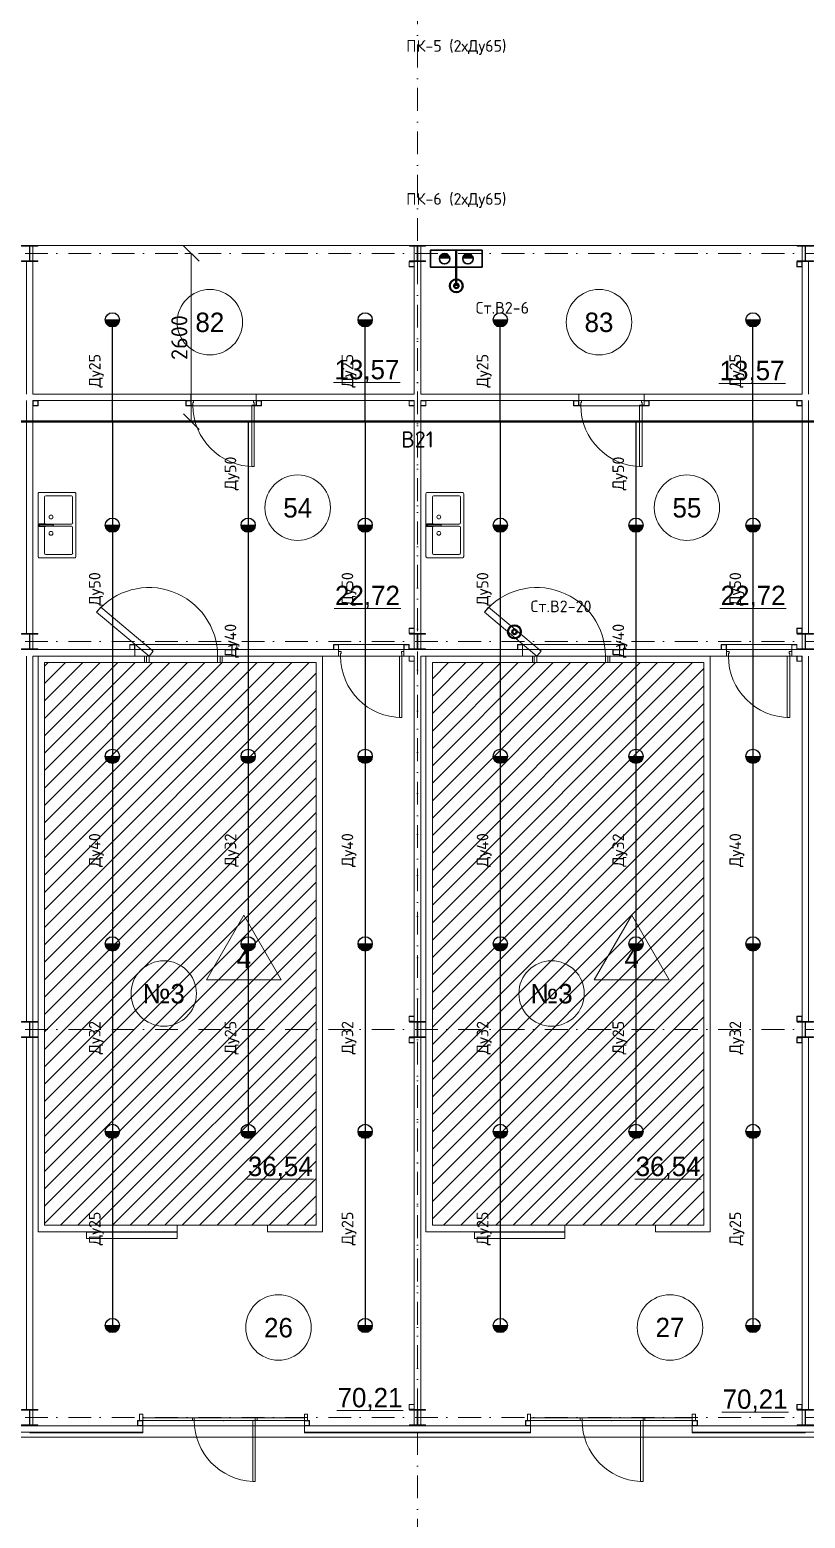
# Model space of a CAD drawing. Header units: millimetres. Extents: x 0 to 2118900, y -20000 to 84100.
# Drawn here: x 436001 to 447999, y 22444 to 45459 of the extents above; entities that cross this region are included whole.
import ezdxf
from ezdxf.enums import TextEntityAlignment as Align

# ---------------------------------------------------------------- set-up
doc = ezdxf.new("R2010")
doc.units = ezdxf.units.MM
for name, pattern in [('Dot & Dashed', [670.277762, 352.777767, -176.388884, 0, -141.111112]), ('Крупный пунктир', [634.99999, 0, -634.99999]), ('Штриховая', [300, 200, -100])]:
    doc.linetypes.add(name, pattern=pattern)
for name, color, linetype, lineweight in [('АР_подоснова', 8, 'Continuous', 13), ('ПТ_В2', 3, 'Continuous', 50), ('ПТ_В21', 1, 'Continuous', 50), ('ПТ_В21_расп', 1, 'Continuous', 30), ('ПТ_оросители', 7, 'Continuous', 25), ('ПТ_ПК', 30, 'Continuous', 35), ('ПТ_размеры', 7, 'Continuous', 13), ('ПТ_текст', 7, 'Continuous', 18), ('ПТ_штриховка', 8, 'Continuous', 9)]:
    doc.layers.add(name, color=color, linetype=linetype, lineweight=lineweight)
doc.styles.add('АР_текст_1', font='arial.ttf')
doc.styles.add('ПТ', font='isocpeur.ttf')
doc.dimstyles.new('ПТ100', dxfattribs={"dimscale": 100, "dimtxt": 2.5, "dimasz": 1.2, "dimexe": 1, "dimexo": 0, "dimgap": 0.6, "dimtad": 1, "dimdec": 0, "dimtxsty": 'ПТ', "dimtsz": 1.2, "dimcen": 2.5, "dimclrd": 7, "dimclre": 7, "dimclrt": 7, "dimazin": 3, "dimtfac": 1, "dimtmove": 0, "dimatfit": 3, "dimlwd": 13, "dimlwe": 13, "dimarcsym": 0})

# ---------------------------------------------------------------- blocks, each defined once
blk = doc.blocks.new('Разгрузочный тамбур_26_5', base_point=(31582, 6260))
at = {"color": 0, "linetype": 'Continuous', "lineweight": -2}
blk.add_line((32750, 110), (33780, 110), dxfattribs=at)
for start, end in [(0, 180), (180, 0)]:
    blk.add_arc((31849, 1394), 506, start, end, dxfattribs=at)
at = {"color": 0, "lineweight": -2, "style": 'АР_текст_1'}
for tag, p in [('ROOM_NUMBER', (31849, 1391)), ('ROOM_AREA', (33265, 309))]:
    blk.add_attdef(tag, text='', height=300, dxfattribs=at).set_placement(p, align=Align.MIDDLE_CENTER)
blk = doc.blocks.new('Разгрузочный тамбур_27_6', base_point=(37639, 6260))
at = {"color": 0, "linetype": 'Continuous', "lineweight": -2}
blk.add_line((38708, 86), (39738, 86), dxfattribs=at)
for start, end in [(0, 180), (180, 0)]:
    blk.add_arc((37906, 1394), 506, start, end, dxfattribs=at)
at = {"color": 0, "lineweight": -2, "style": 'АР_текст_1'}
for tag, p in [('ROOM_NUMBER', (37906, 1394)), ('ROOM_AREA', (39223, 286))]:
    blk.add_attdef(tag, text='', height=300, dxfattribs=at).set_placement(p, align=Align.MIDDLE_CENTER)
blk = doc.blocks.new('Колонна SHS ГК 270')
at = {"color": 0, "linetype": 'Continuous', "lineweight": -2}
for p, q in [((40, 40), (-40, 40)), ((-40, 40), (-40, -40)), ((-36.4, -36.4), (-36.4, 36.4)), ((-36.4, 36.4), (36.4, 36.4)), ((36.4, 36.4), (36.4, -36.4)), ((40, -40), (40, 40)), ((-40, -40), (40, -40)), ((36.4, -36.4), (-36.4, -36.4))]:
    blk.add_line(p, q, dxfattribs=at)
blk = doc.blocks.new('Труба Квадратного Сечения ГК SHS 27')
at = {"color": 0, "linetype": 'Continuous', "lineweight": -2}
for p, q in [((1250, 40), (0, 40)), ((0, 40), (0, 0)), ((0, 0), (0, -40)), ((2500, 40), (1250, 40)), ((2500, 0), (2500, 40)), ((2500, -40), (2500, 0)), ((0, -40), (1250, -40)), ((1250, -40), (2500, -40))]:
    blk.add_line(p, q, dxfattribs=at)
blk = doc.blocks.new('Труба Квадратного Сечения ГК SHS 27_5')
at = {"color": 0, "linetype": 'Continuous', "lineweight": -2}
for p, q in [((505, 40), (0, 40)), ((0, 40), (0, 0)), ((0, 0), (0, -40)), ((1010, 40), (505, 40)), ((1010, 0), (1010, 40)), ((1010, -40), (1010, 0)), ((0, -40), (505, -40)), ((505, -40), (1010, -40))]:
    blk.add_line(p, q, dxfattribs=at)
blk = doc.blocks.new('Труба Квадратного Сечения ГК SHS 27_6')
at = {"color": 0, "linetype": 'Continuous', "lineweight": -2}
for p, q in [((750, 40), (0, 40)), ((0, 40), (0, 0)), ((0, 0), (0, -40)), ((1500, 40), (750, 40)), ((1500, 0), (1500, 40)), ((1500, -40), (1500, 0)), ((0, -40), (750, -40)), ((750, -40), (1500, -40))]:
    blk.add_line(p, q, dxfattribs=at)
blk = doc.blocks.new('Зона подготовки товара_54_36', base_point=(30802, 14211))
at = {"color": 0, "linetype": 'Continuous', "lineweight": -2}
blk.add_line((32711, 12513), (33741, 12513), dxfattribs=at)
for start, end in [(0, 180), (180, 0)]:
    blk.add_arc((32146, 14070), 506, start, end, dxfattribs=at)
at = {"color": 0, "lineweight": -2, "style": 'АР_текст_1'}
for tag, p in [('ROOM_NUMBER', (32146, 14067)), ('ROOM_AREA', (33226, 12713))]:
    blk.add_attdef(tag, text='', height=300, dxfattribs=at).set_placement(p, align=Align.MIDDLE_CENTER)
blk = doc.blocks.new('Зона подготовки товара_55_37', base_point=(36756, 14075))
at = {"color": 0, "linetype": 'Continuous', "lineweight": -2}
blk.add_line((38677, 12513), (39706, 12513), dxfattribs=at)
for start, end in [(0, 180), (180, 0)]:
    blk.add_arc((38168, 14070), 506, start, end, dxfattribs=at)
at = {"color": 0, "lineweight": -2, "style": 'АР_текст_1'}
for tag, p in [('ROOM_NUMBER', (38168, 14067)), ('ROOM_AREA', (39192, 12713))]:
    blk.add_attdef(tag, text='', height=300, dxfattribs=at).set_placement(p, align=Align.MIDDLE_CENTER)
blk = doc.blocks.new('Морозильная камера №3_№3_87', base_point=(30258, 6925))
at = {"color": 0, "linetype": 'Continuous', "lineweight": -2}
for p, q in [((31314, 7769), (30735, 6767)), ((31892, 6767), (31314, 7769)), ((30735, 6767), (31892, 6767)), ((31362, 3686), (32391, 3686))]:
    blk.add_line(p, q, dxfattribs=at)
at = {"color": 0, "linetype": 'Штриховая', "lineweight": -2, "flags": 128}
blk.add_lwpolyline([(28230, 2975), (32430, 2975), (32430, 11675), (28230, 11675)], close=True, dxfattribs=at)
at = {"color": 0, "linetype": 'Continuous', "lineweight": -2}
for start, end in [(0, 180), (180, 0)]:
    blk.add_arc((30074, 6558), 506, start, end, dxfattribs=at)
at = {"color": 0, "lineweight": -2, "style": 'АР_текст_1'}
for tag, p in [('DUMMY_112', (31314, 7101)), ('ROOM_NUMBER', (30074, 6555)), ('ROOM_AREA', (31877, 3885))]:
    blk.add_attdef(tag, text='', height=300, dxfattribs=at).set_placement(p, align=Align.MIDDLE_CENTER)
blk = doc.blocks.new('Морозильная камера №3_№3_88', base_point=(36258, 6925))
at = {"color": 0, "linetype": 'Continuous', "lineweight": -2}
for p, q in [((37314, 7769), (36735, 6767)), ((37892, 6767), (37314, 7769)), ((36735, 6767), (37892, 6767)), ((37362, 3686), (38391, 3686))]:
    blk.add_line(p, q, dxfattribs=at)
at = {"color": 0, "linetype": 'Штриховая', "lineweight": -2, "flags": 128}
blk.add_lwpolyline([(34230, 2975), (38430, 2975), (38430, 11675), (34230, 11675)], close=True, dxfattribs=at)
at = {"color": 0, "linetype": 'Continuous', "lineweight": -2}
for start, end in [(0, 180), (180, 0)]:
    blk.add_arc((36074, 6558), 506, start, end, dxfattribs=at)
at = {"color": 0, "lineweight": -2, "style": 'АР_текст_1'}
for tag, p in [('DUMMY_112', (37314, 7101)), ('ROOM_NUMBER', (36074, 6555)), ('ROOM_AREA', (37877, 3885))]:
    blk.add_attdef(tag, text='', height=300, dxfattribs=at).set_placement(p, align=Align.MIDDLE_CENTER)
blk = doc.blocks.new('Выставочная зона_82_108', base_point=(32433, 17483))
at = {"color": 0, "linetype": 'Continuous', "lineweight": -2}
blk.add_line((32703, 16005), (33733, 16005), dxfattribs=at)
for start, end in [(0, 180), (180, 0)]:
    blk.add_arc((30787, 16938), 506, start, end, dxfattribs=at)
at = {"color": 0, "lineweight": -2, "style": 'АР_текст_1'}
for tag, p in [('ROOM_NUMBER', (30787, 16936)), ('ROOM_AREA', (33218, 16205))]:
    blk.add_attdef(tag, text='', height=300, dxfattribs=at).set_placement(p, align=Align.MIDDLE_CENTER)
blk = doc.blocks.new('Выставочная зона_83_109', base_point=(38185, 17485))
at = {"color": 0, "linetype": 'Continuous', "lineweight": -2}
blk.add_line((38661, 15992), (39691, 15992), dxfattribs=at)
for start, end in [(0, 180), (180, 0)]:
    blk.add_arc((36808, 16938), 506, start, end, dxfattribs=at)
at = {"color": 0, "lineweight": -2, "style": 'АР_текст_1'}
for tag, p in [('ROOM_NUMBER', (36808, 16936)), ('ROOM_AREA', (39176, 16191))]:
    blk.add_attdef(tag, text='', height=300, dxfattribs=at).set_placement(p, align=Align.MIDDLE_CENTER)
blk = doc.blocks.new('Перекрытие_1100', base_point=(-300, -300))
at = {"color": 0, "linetype": 'Continuous', "lineweight": -2, "flags": 128}
blk.add_lwpolyline([(-300, -300), (98301, -300), (98301, 40301), (-300, 40301)], close=True, dxfattribs=at)
blk = doc.blocks.new('Однопольная Дверь 27_2')
at = {"color": 0, "linetype": 'Continuous', "lineweight": -2}
for p, q in [((435, 0), (435, 950)), ((435, 950), (475, 950)), ((475, 950), (475, 0)), ((-475, 0), (-505, 0)), ((-505, 0), (-505, -70)), ((-475, -40), (-475, 0)), ((475, 0), (435, 0)), ((505, 0), (475, 0)), ((475, 0), (475, -40)), ((505, -70), (505, 0)), ((-505, -70), (-465, -70)), ((-505, -170), (-505, -70)), ((-465, -40), (-475, -40)), ((-465, -70), (-465, -40)), ((475, -40), (465, -40)), ((465, -40), (465, -70)), ((465, -70), (505, -70)), ((505, -170), (505, -70))]:
    blk.add_line(p, q, dxfattribs=at)
blk.add_arc((475, 0), 950, 90, 180, dxfattribs=at)
blk = doc.blocks.new('Стена_60', base_point=(4125, 15775))
at = {"color": 0, "linetype": 'Continuous', "lineweight": -2}
for p, q in [((30495, 15825), (30495, 15725)), ((31505, 15825), (31505, 15725)), ((36495, 15825), (36495, 15725)), ((37505, 15825), (37505, 15725))]:
    blk.add_line(p, q, dxfattribs=at)
at = {"color": 0, "linetype": 'Continuous', "lineweight": -2, "flags": 128}
for points in [[(30495, 15825), (28050, 15825)], [(28050, 15725), (30495, 15725)], [(33950, 15825), (31505, 15825)], [(31505, 15725), (33950, 15725)], [(36495, 15825), (34050, 15825)], [(34050, 15725), (36495, 15725)], [(39950, 15825), (37505, 15825)], [(37505, 15725), (39950, 15725)]]:
    blk.add_lwpolyline(points, dxfattribs=at)
at = {"color": 0, "linetype": 'Continuous', "lineweight": -2, "xscale": -1, "zscale": 1000, "rotation": 180}
for p in [(31000, 15655), (37000, 15655)]:
    blk.add_blockref('Однопольная Дверь 27_2', p, dxfattribs=at)
blk = doc.blocks.new('Однопольная Дверь 27_3')
at = {"color": 0, "linetype": 'Continuous', "lineweight": -2}
for p, q in [((435, 0), (435, 950)), ((435, 950), (475, 950)), ((475, 950), (475, 0)), ((-475, 0), (-505, 0)), ((-505, 0), (-505, -70)), ((-505, -70), (-505, 0)), ((-505, -70), (-505, 0)), ((-475, -40), (-475, 0)), ((475, 0), (435, 0)), ((505, 0), (475, 0)), ((475, 0), (475, -40)), ((505, -70), (505, 0)), ((505, -70), (505, 0)), ((505, -70), (505, 0)), ((-505, -70), (-465, -70)), ((-505, -100), (-505, -70)), ((-465, -40), (-475, -40)), ((-465, -70), (-465, -40)), ((475, -40), (465, -40)), ((465, -40), (465, -70)), ((465, -70), (505, -70)), ((505, -100), (505, -70))]:
    blk.add_line(p, q, dxfattribs=at)
blk.add_arc((475, 0), 950, 90, 180, dxfattribs=at)
blk = doc.blocks.new('Простой Проем Двери')
at = {"color": 0, "linetype": 'Continuous', "lineweight": -2}
for p, q in [((-750, 0), (-750, -100)), ((750, 0), (750, -100))]:
    blk.add_line(p, q, dxfattribs=at)
blk = doc.blocks.new('Стена_70', base_point=(-125, 11875))
at = {"color": 0, "linetype": 'Continuous', "lineweight": -2}
for p, q in [((29627, 11875), (29627, 11775)), ((31127, 11875), (31127, 11775)), ((32780, 11875), (32780, 11845)), ((32780, 11845), (32780, 11775)), ((33790, 11875), (33790, 11845)), ((33790, 11845), (33790, 11775)), ((35627, 11875), (35627, 11775)), ((37127, 11875), (37127, 11775)), ((38780, 11875), (38780, 11845)), ((38780, 11845), (38780, 11775)), ((39790, 11875), (39790, 11845)), ((39790, 11845), (39790, 11775))]:
    blk.add_line(p, q, dxfattribs=at)
at = {"color": 0, "linetype": 'Continuous', "lineweight": -2, "flags": 128}
for points in [[(29627, 11875), (27790, 11875)], [(28050, 11775), (29627, 11775)], [(32780, 11875), (31127, 11875)], [(31127, 11775), (32780, 11775)], [(35627, 11875), (33790, 11875)], [(33790, 11775), (33950, 11775)], [(34050, 11775), (35627, 11775)], [(38780, 11875), (37127, 11875)], [(37127, 11775), (38780, 11775)], [(41627, 11875), (39790, 11875)], [(39790, 11775), (39950, 11775)]]:
    blk.add_lwpolyline(points, dxfattribs=at)
at = {"color": 0, "linetype": 'Continuous', "lineweight": -2, "xscale": -1, "zscale": 1000}
for p in [(30377, 11875), (36377, 11875)]:
    blk.add_blockref('Простой Проем Двери', p, dxfattribs=at)
at = {"color": 0, "linetype": 'Continuous', "lineweight": -2, "xscale": -1, "zscale": 1000, "rotation": 180}
for p in [(33285, 11775), (39285, 11775)]:
    blk.add_blockref('Однопольная Дверь 27_3', p, dxfattribs=at)
blk = doc.blocks.new('Стена_400', base_point=(28000, 17875))
at = {"color": 0, "linetype": 'Continuous', "lineweight": -2, "flags": 128}
for points in [[(27950, 17875), (27950, 15825)], [(28050, 17875), (27950, 17875)], [(28050, 15825), (28050, 17875)], [(27950, 15725), (27950, 12125)], [(28050, 12125), (28050, 15725)], [(27950, 12125), (28050, 12125)]]:
    blk.add_lwpolyline(points, dxfattribs=at)
blk = doc.blocks.new('Стена_44', base_point=(34000, 17875))
at = {"color": 0, "linetype": 'Continuous', "lineweight": -2, "flags": 128}
for points in [[(33950, 17875), (33950, 15825)], [(34050, 17875), (33950, 17875)], [(34050, 15825), (34050, 17875)], [(33950, 15725), (33950, 12125)], [(34050, 12125), (34050, 15725)], [(33950, 12125), (34050, 12125)]]:
    blk.add_lwpolyline(points, dxfattribs=at)
blk = doc.blocks.new('Стена_45', base_point=(32530, 2875))
at = {"color": 0, "linetype": 'Continuous', "lineweight": -2, "flags": 128}
for points in [[(32530, 11775), (32430, 11775)], [(32530, 2875), (32530, 11775)], [(32430, 11675), (32430, 2975)], [(32530, 2875), (32430, 2875)]]:
    blk.add_lwpolyline(points, dxfattribs=at)
blk = doc.blocks.new('Однопольная Дверь 27_4')
at = {"color": 0, "linetype": 'Continuous', "lineweight": -2}
for p, q in [((466, 77), (1278, 758)), ((1278, 758), (1342, 681)), ((1342, 681), (530, 0)), ((-570, 0), (-600, 0)), ((-600, 0), (-600, -100)), ((-600, 0), (-600, -100)), ((-600, 0), (-600, -100)), ((-530, 0), (-570, 0)), ((-570, 0), (-570, -100)), ((-530, -100), (-530, 0)), ((530, 0), (466, 77)), ((570, 0), (530, 0)), ((530, 0), (530, -100)), ((570, 0), (600, 0)), ((570, -100), (570, 0)), ((600, 0), (600, -100)), ((600, 0), (600, -100)), ((600, 0), (600, -100)), ((-570, -100), (-600, -100)), ((-570, -100), (-530, -100)), ((530, -100), (570, -100)), ((570, -100), (600, -100))]:
    blk.add_line(p, q, dxfattribs=at)
blk.add_arc((530, 0), 1060, 40, 180, dxfattribs=at)
blk = doc.blocks.new('Стена_46', base_point=(32530, 11775))
at = {"color": 0, "linetype": 'Continuous', "lineweight": -2}
for p, q in [((29777, 11775), (29777, 11675)), ((30977, 11775), (30977, 11675))]:
    blk.add_line(p, q, dxfattribs=at)
at = {"color": 0, "linetype": 'Continuous', "lineweight": -2, "flags": 128}
for points in [[(28130, 11775), (28130, 11675)], [(29777, 11775), (28130, 11775)], [(32430, 11775), (30977, 11775)], [(28230, 11675), (29777, 11675)], [(30977, 11675), (32430, 11675)]]:
    blk.add_lwpolyline(points, dxfattribs=at)
at = {"color": 0, "linetype": 'Continuous', "lineweight": -2, "xscale": -1, "zscale": 1000}
blk.add_blockref('Однопольная Дверь 27_4', (30377, 11775), dxfattribs=at)
blk = doc.blocks.new('Стена_47', base_point=(28130, 11775))
at = {"color": 0, "linetype": 'Continuous', "lineweight": -2, "flags": 128}
for points in [[(28130, 11675), (28130, 2875)], [(28230, 2975), (28230, 11675)], [(28130, 2875), (28230, 2875)]]:
    blk.add_lwpolyline(points, dxfattribs=at)
blk = doc.blocks.new('Стена_48', base_point=(40000, 17875))
at = {"color": 0, "linetype": 'Continuous', "lineweight": -2, "flags": 128}
for points in [[(39950, 17875), (39950, 15825)], [(40050, 17875), (39950, 17875)], [(40050, 15825), (40050, 17875)], [(39950, 15725), (39950, 12125)], [(40050, 12125), (40050, 15725)], [(39950, 12125), (40050, 12125)]]:
    blk.add_lwpolyline(points, dxfattribs=at)
blk = doc.blocks.new('Стена_49', base_point=(38530, 2875))
at = {"color": 0, "linetype": 'Continuous', "lineweight": -2, "flags": 128}
for points in [[(38530, 11775), (38430, 11775)], [(38530, 2875), (38530, 11775)], [(38430, 11675), (38430, 2975)], [(38530, 2875), (38430, 2875)]]:
    blk.add_lwpolyline(points, dxfattribs=at)
blk = doc.blocks.new('Стена_500', base_point=(38530, 11775))
at = {"color": 0, "linetype": 'Continuous', "lineweight": -2}
for p, q in [((35777, 11775), (35777, 11675)), ((36977, 11775), (36977, 11675))]:
    blk.add_line(p, q, dxfattribs=at)
at = {"color": 0, "linetype": 'Continuous', "lineweight": -2, "flags": 128}
for points in [[(34130, 11775), (34130, 11675)], [(35777, 11775), (34130, 11775)], [(38430, 11775), (36977, 11775)], [(34230, 11675), (35777, 11675)], [(36977, 11675), (38430, 11675)]]:
    blk.add_lwpolyline(points, dxfattribs=at)
at = {"color": 0, "linetype": 'Continuous', "lineweight": -2, "xscale": -1, "zscale": 1000}
blk.add_blockref('Однопольная Дверь 27_4', (36377, 11775), dxfattribs=at)
blk = doc.blocks.new('Стена_51', base_point=(34130, 11775))
at = {"color": 0, "linetype": 'Continuous', "lineweight": -2, "flags": 128}
for points in [[(34130, 11675), (34130, 2875)], [(34230, 2975), (34230, 11675)], [(34130, 2875), (34230, 2875)]]:
    blk.add_lwpolyline(points, dxfattribs=at)
blk = doc.blocks.new('Стена_148', base_point=(32250, -225))
at = {"color": 0, "linetype": 'Continuous', "lineweight": -2, "flags": 128}
for points in [[(33997, -225), (32250, -225)], [(32250, -225), (32250, -235)], [(33997, -235), (33997, -225)], [(32250, -235), (33997, -235)]]:
    blk.add_lwpolyline(points, dxfattribs=at)
blk = doc.blocks.new('Наружная Раздвижная Дверь 27')
at = {"color": 0, "linetype": 'Continuous', "lineweight": -2}
for p, q in [((-700, 0), (-700, -100)), ((700, 105), (2100, 105)), ((700, 5), (700, 105)), ((2100, 5), (700, 5)), ((700, 0), (700, -100)), ((2100, 105), (2100, 5))]:
    blk.add_line(p, q, dxfattribs=at)
blk = doc.blocks.new('Стена_242', base_point=(28130, 2875))
at = {"color": 0, "linetype": 'Continuous', "lineweight": -2}
for p, q in [((30280, 2875), (30280, 2975)), ((31680, 2875), (31680, 2975))]:
    blk.add_line(p, q, dxfattribs=at)
at = {"color": 0, "linetype": 'Continuous', "lineweight": -2, "flags": 128}
for points in [[(30280, 2975), (28230, 2975)], [(28230, 2875), (30280, 2875)], [(32430, 2975), (31680, 2975)], [(31680, 2875), (32430, 2875)]]:
    blk.add_lwpolyline(points, dxfattribs=at)
at = {"color": 0, "linetype": 'Continuous', "lineweight": -2, "zscale": 1000, "rotation": 180}
blk.add_blockref('Наружная Раздвижная Дверь 27', (30980, 2875), dxfattribs=at)
blk = doc.blocks.new('Стена_243', base_point=(34130, 2875))
at = {"color": 0, "linetype": 'Continuous', "lineweight": -2}
for p, q in [((36280, 2875), (36280, 2975)), ((37680, 2875), (37680, 2975))]:
    blk.add_line(p, q, dxfattribs=at)
at = {"color": 0, "linetype": 'Continuous', "lineweight": -2, "flags": 128}
for points in [[(36280, 2975), (34230, 2975)], [(34230, 2875), (36280, 2875)], [(38430, 2975), (37680, 2975)], [(37680, 2875), (38430, 2875)]]:
    blk.add_lwpolyline(points, dxfattribs=at)
at = {"color": 0, "linetype": 'Continuous', "lineweight": -2, "zscale": 1000, "rotation": 180}
blk.add_blockref('Наружная Раздвижная Дверь 27', (36980, 2875), dxfattribs=at)
blk = doc.blocks.new('Стена_346', base_point=(32250, -225))
at = {"color": 0, "linetype": 'Continuous', "lineweight": -2, "flags": 128}
for points in [[(33997, -225), (32250, -225)], [(32250, -225), (32250, -235)], [(33997, -235), (33997, -225)], [(32250, -235), (33997, -235)]]:
    blk.add_lwpolyline(points, dxfattribs=at)
blk = doc.blocks.new('Стена_347', base_point=(29750, -225))
at = {"color": 0, "linetype": 'Continuous', "lineweight": -2, "flags": 128}
for points in [[(29750, -225), (28003, -225)], [(28003, -225), (28003, -235)], [(29750, -235), (29750, -225)], [(28003, -235), (29750, -235)]]:
    blk.add_lwpolyline(points, dxfattribs=at)
blk = doc.blocks.new('Стена_348', base_point=(29750, -225))
at = {"color": 0, "linetype": 'Continuous', "lineweight": -2, "flags": 128}
for points in [[(29750, -225), (28003, -225)], [(28003, -225), (28003, -235)], [(29750, -235), (29750, -225)], [(28003, -235), (29750, -235)]]:
    blk.add_lwpolyline(points, dxfattribs=at)
blk = doc.blocks.new('Стена_349', base_point=(38250, -225))
at = {"color": 0, "linetype": 'Continuous', "lineweight": -2, "flags": 128}
for points in [[(39997, -225), (38250, -225)], [(38250, -225), (38250, -235)], [(39997, -235), (39997, -225)], [(38250, -235), (39997, -235)]]:
    blk.add_lwpolyline(points, dxfattribs=at)
blk = doc.blocks.new('Стена_350', base_point=(38250, -225))
at = {"color": 0, "linetype": 'Continuous', "lineweight": -2, "flags": 128}
for points in [[(39997, -225), (38250, -225)], [(38250, -225), (38250, -235)], [(39997, -235), (39997, -225)], [(38250, -235), (39997, -235)]]:
    blk.add_lwpolyline(points, dxfattribs=at)
blk = doc.blocks.new('Стена_351', base_point=(35750, -225))
at = {"color": 0, "linetype": 'Continuous', "lineweight": -2, "flags": 128}
for points in [[(35750, -225), (34003, -225)], [(34003, -225), (34003, -235)], [(35750, -235), (35750, -225)], [(34003, -235), (35750, -235)]]:
    blk.add_lwpolyline(points, dxfattribs=at)
blk = doc.blocks.new('Стена_352', base_point=(35750, -225))
at = {"color": 0, "linetype": 'Continuous', "lineweight": -2, "flags": 128}
for points in [[(35750, -225), (34003, -225)], [(34003, -225), (34003, -235)], [(35750, -235), (35750, -225)], [(34003, -235), (35750, -235)]]:
    blk.add_lwpolyline(points, dxfattribs=at)
blk = doc.blocks.new('Стена_390', base_point=(28000, 11875))
at = {"color": 0, "linetype": 'Continuous', "lineweight": -2, "flags": 128}
for points in [[(27950, 11775), (27950, 6125)], [(28050, 6125), (28050, 11775)], [(27950, 6125), (28050, 6125)]]:
    blk.add_lwpolyline(points, dxfattribs=at)
blk = doc.blocks.new('Стена_391', base_point=(34000, 11875))
at = {"color": 0, "linetype": 'Continuous', "lineweight": -2, "flags": 128}
for points in [[(33950, 11775), (33950, 6125)], [(34050, 6125), (34050, 11775)], [(33950, 6125), (34050, 6125)]]:
    blk.add_lwpolyline(points, dxfattribs=at)
blk = doc.blocks.new('Стена_392', base_point=(40000, 11875))
at = {"color": 0, "linetype": 'Continuous', "lineweight": -2, "flags": 128}
for points in [[(39950, 11775), (39950, 6125)], [(40050, 6125), (40050, 11775)], [(39950, 6125), (40050, 6125)]]:
    blk.add_lwpolyline(points, dxfattribs=at)
blk = doc.blocks.new('Стена_403', base_point=(28000, 5875))
at = {"color": 0, "linetype": 'Continuous', "lineweight": -2, "flags": 128}
for points in [[(27950, 5875), (27950, 125)], [(28050, 5875), (27950, 5875)], [(28050, 125), (28050, 5875)], [(27950, 125), (28050, 125)]]:
    blk.add_lwpolyline(points, dxfattribs=at)
blk = doc.blocks.new('Стена_404', base_point=(34000, 5875))
at = {"color": 0, "linetype": 'Continuous', "lineweight": -2, "flags": 128}
for points in [[(33950, 5875), (33950, 125)], [(34050, 5875), (33950, 5875)], [(34050, 125), (34050, 5875)], [(33950, 125), (34050, 125)]]:
    blk.add_lwpolyline(points, dxfattribs=at)
blk = doc.blocks.new('Стена_405', base_point=(40000, 5875))
at = {"color": 0, "linetype": 'Continuous', "lineweight": -2, "flags": 128}
for points in [[(39950, 5875), (39950, 125)], [(40050, 5875), (39950, 5875)], [(40050, 125), (40050, 5875)], [(39950, 125), (40050, 125)]]:
    blk.add_lwpolyline(points, dxfattribs=at)
blk = doc.blocks.new('Колонна Универсальная 27')
at = {"color": 0, "linetype": 'Continuous', "lineweight": -2}
for p, q in [((125, 125), (-125, 125)), ((-125, 125), (-125, 113)), ((-125, 113), (-4, 113)), ((-4, 113), (-4, -113)), ((4, -113), (4, 113)), ((4, 113), (125, 113)), ((125, 113), (125, 125)), ((-4, -113), (-125, -113)), ((-125, -113), (-125, -125)), ((-125, -125), (125, -125)), ((125, -113), (4, -113)), ((125, -125), (125, -113))]:
    blk.add_line(p, q, dxfattribs=at)
blk = doc.blocks.new('Двутавp К 26020-83 27_2')
at = {"color": 0, "linetype": 'Крупный пунктир', "lineweight": -2}
blk.add_line((0, 0), (17750, 0), dxfattribs=at)
blk = doc.blocks.new('Мойка Обычная 27')
at = {"color": 0, "linetype": 'Continuous', "lineweight": -2}
for p, q in [((50, 465), (50, 70)), ((470, 485), (70, 485)), ((490, 70), (490, 465)), ((520, 465), (520, 70)), ((940, 485), (540, 485)), ((960, 70), (960, 465)), ((70, 50), (470, 50)), ((540, 50), (940, 50))]:
    blk.add_line(p, q, dxfattribs=at)
at = {"color": 0, "linetype": 'Continuous', "lineweight": -2, "flags": 128}
for points in [[(20, 0), (990, 0, 0.414214), (1010, 20), (1010, 565, 0.414214), (990, 585), (20, 585, 0.414214), (0, 565), (0, 20, 0.414214)], [(485, 504), (496, 504), (496, 555, -1), (514, 555), (514, 504), (525, 504), (525, 569), (485, 569)], [(496, 357, 1), (514, 357), (514, 555, 1), (496, 555)]]:
    blk.add_lwpolyline(points, format="xyb", close=True, dxfattribs=at)
for points in [[(485, 468), (496, 468), (496, 503), (485, 503)], [(525, 468), (525, 503), (514, 503), (514, 468)]]:
    blk.add_lwpolyline(points, close=True, dxfattribs=at)
at = {"color": 0, "linetype": 'Continuous', "lineweight": -2}
for centre in [(379, 385), (631, 385)]:
    blk.add_circle(centre, 30, dxfattribs=at)
for centre, start, end in [((70, 465), 90, 180), ((470, 465), 0, 90), ((540, 465), 90, 180), ((940, 465), 0, 90), ((70, 70), 180, 270), ((470, 70), 270, 0), ((540, 70), 180, 270), ((940, 70), 270, 0)]:
    blk.add_arc(centre, 20, start, end, dxfattribs=at)
for p in [(70, 50), (540, 50)]:
    blk.add_point(p, dxfattribs=at)
blk = doc.blocks.new('Перекрытие_750', base_point=(3875, -3275))
at = {"color": 0, "linetype": 'Continuous', "lineweight": -2, "flags": 128}
blk.add_lwpolyline([(3875, -3275), (94125, -3275), (94125, -300), (3875, -300)], close=True, dxfattribs=at)
blk = doc.blocks.new('Ворота Гаражные Раздвижные Вертикальные 27')
at = {"color": 0, "linetype": 'Continuous', "lineweight": -2}
for p, q in [((-1250, 0), (-1300, 0)), ((-1300, 0), (-1300, -100)), ((-1250, 180), (-1250, 80)), ((1250, 0), (-1250, 0)), ((-1250, 0), (-1250, -40)), ((-1250, -100), (-1250, 0)), ((1250, 180), (1250, 80)), ((1250, -40), (1250, 0)), ((1300, 0), (1250, 0)), ((1250, 0), (1250, -100)), ((1300, -100), (1300, 0)), ((-1300, -100), (-1250, -100)), ((-1250, -40), (1250, -40)), ((1250, -100), (1300, -100))]:
    blk.add_line(p, q, dxfattribs=at)
blk.add_point((0, 0), dxfattribs=at)
blk.add_point((0, 0), dxfattribs=at)
blk.add_point((0, 0), dxfattribs=at)
blk.add_point((0, 0), dxfattribs=at)
blk = doc.blocks.new('Стена_413', base_point=(-125, -125))
at = {"color": 0, "linetype": 'Continuous', "lineweight": -2}
for p, q in [((29750, -225), (29750, -125)), ((32250, -225), (32250, -125)), ((35750, -225), (35750, -125)), ((38250, -225), (38250, -125))]:
    blk.add_line(p, q, dxfattribs=at)
at = {"color": 0, "linetype": 'Continuous', "lineweight": -2, "flags": 128}
for points in [[(26250, -225), (29750, -225)], [(29700, -125), (26300, -125)], [(32250, -225), (35750, -225)], [(35700, -125), (32300, -125)], [(38250, -225), (41750, -225)], [(41700, -125), (38300, -125)]]:
    blk.add_lwpolyline(points, dxfattribs=at)
at = {"color": 0, "linetype": 'Continuous', "lineweight": -2}
for p in [(31000, -45), (31000, -45), (37000, -45), (37000, -45)]:
    blk.add_point(p, dxfattribs=at)
at = {"color": 0, "linetype": 'Continuous', "lineweight": -2, "zscale": 1000, "rotation": 180}
for p in [(31000, -45), (37000, -45)]:
    blk.add_blockref('Ворота Гаражные Раздвижные Вертикальные 27', p, dxfattribs=at)
blk = doc.blocks.new('Стандартный Маркер Сетки_40')
at = {"color": 0, "linetype": 'Dot & Dashed', "lineweight": -2}
blk.add_line((0, 0), (55187, 0), dxfattribs=at)
at = {"color": 0, "lineweight": -2, "style": 'АР_текст_1'}
blk.add_attdef('AC_MarkerText_1', text='', height=300, rotation=90, dxfattribs=at).set_placement((55368, -69), align=Align.TOP_CENTER)
blk = doc.blocks.new('AR_F1')
at = {"layer": 'АР_подоснова', "linetype": 'Dot & Dashed'}
for p, q in [((98000, 18000), (-4800, 18000)), ((98000, 12000), (-4800, 12000)), ((98000, 6000), (-4800, 6000)), ((98000, 0), (-4800, 0))]:
    blk.add_line(p, q, dxfattribs=at)
at = {"layer": 'АР_подоснова', "linetype": 'Continuous'}
for p, q in [((30546, -5), (30518, -5)), ((30518, -5), (30518, -45)), ((30518, -45), (30546, -45)), ((30546, -45), (30546, -5)), ((31450, -989), (31450, -43)), ((31450, -43), (31490, -43)), ((31518, -5), (31490, -5)), ((31490, -5), (31490, -45)), ((31490, -43), (31490, -989)), ((31490, -45), (31518, -45)), ((31518, -45), (31518, -5)), ((36546, -5), (36518, -5)), ((36518, -5), (36518, -45)), ((36518, -45), (36546, -45)), ((36546, -45), (36546, -5)), ((37450, -989), (37450, -43)), ((37450, -43), (37490, -43)), ((37518, -5), (37490, -5)), ((37490, -5), (37490, -45)), ((37490, -43), (37490, -989)), ((37490, -45), (37518, -45)), ((37518, -45), (37518, -5)), ((31490, -989), (31450, -989)), ((37490, -989), (37450, -989))]:
    blk.add_line(p, q, dxfattribs=at)
at = {"layer": 'АР_подоснова', "linetype": 'Continuous', "flags": 128}
for points in [[(46125, 18125), (46125, 21875), (4225, 21875), (4225, 18125)], [(33950, 18125), (28050, 18125), (28050, 15825), (33950, 15825)], [(34050, 15825), (39950, 15825), (39950, 18125), (34050, 18125)], [(33950, 11875), (33950, 15726), (28050, 15726), (28050, 11875)], [(34050, 15726), (34050, 11875), (39950, 11875), (39950, 15726)], [(28050, -125), (33950, -125), (33950, 11775), (32530, 11775), (28130, 11775), (28050, 11775)], [(34050, 11775), (34050, -125), (39950, -125), (39950, 11775), (38530, 11775), (34130, 11775)], [(28230, 2975), (32430, 2975), (32430, 11675), (28230, 11675)], [(34230, 2975), (38430, 2975), (38430, 11675), (34230, 11675)]]:
    blk.add_lwpolyline(points, close=True, dxfattribs=at)
at = {"layer": 'АР_подоснова', "linetype": 'Continuous'}
for centre in [(31495, -41), (37495, -41)]:
    blk.add_arc(centre, 949, 180.2153, 267.3048, dxfattribs=at)
for name, p in [('Перекрытие_1100', (-300, -300)), ('Перекрытие_750', (3875, -3275))]:
    blk.add_blockref(name, p, dxfattribs=at)
at = {"layer": 'АР_подоснова', "linetype": 'Continuous', "zscale": 1000}
for name, p, rotation in [('Стандартный Маркер Сетки_40', (34000, 40000), 270), ('Колонна Универсальная 27', (28000, 18000), 180), ('Колонна Универсальная 27', (34000, 18000), 180), ('Колонна Универсальная 27', (40000, 18000), 180), ('Колонна SHS ГК 270', (33910, 17835), 180), ('Двутавp К 26020-83 27_2', (34000, 125), 90), ('Колонна SHS ГК 270', (39910, 17835), 180), ('Труба Квадратного Сечения ГК SHS 27_5', (31505, 15685), 180), ('Труба Квадратного Сечения ГК SHS 27_5', (37505, 15685), 180), ('Мойка Обычная 27', (28715, 13295), 90), ('Мойка Обычная 27', (34715, 13295), 90), ('Колонна SHS ГК 270', (33910, 12165), 180), ('Колонна SHS ГК 270', (39910, 12165), 180), ('Колонна Универсальная 27', (28000, 12000), 180), ('Колонна Универсальная 27', (34000, 12000), 180), ('Колонна Универсальная 27', (40000, 12000), 180), ('Труба Квадратного Сечения ГК SHS 27_6', (31127, 11915), 180), ('Труба Квадратного Сечения ГК SHS 27_5', (33790, 11915), 180), ('Колонна SHS ГК 270', (33910, 11735), 180), ('Труба Квадратного Сечения ГК SHS 27_6', (37127, 11915), 180), ('Труба Квадратного Сечения ГК SHS 27_5', (39790, 11915), 180), ('Колонна SHS ГК 270', (39910, 11735), 180), ('Колонна SHS ГК 270', (33910, 6165), 180), ('Колонна SHS ГК 270', (39910, 6165), 180), ('Колонна SHS ГК 270', (33910, 5835), 180), ('Колонна SHS ГК 270', (39910, 5835), 180), ('Колонна Универсальная 27', (28000, 0), 180), ('Колонна SHS ГК 270', (33910, 165), 180), ('Колонна Универсальная 27', (34000, 0), 180), ('Колонна SHS ГК 270', (39910, 165), 180), ('Колонна Универсальная 27', (40000, 0), 180), ('Труба Квадратного Сечения ГК SHS 27', (32250, -85), 180), ('Труба Квадратного Сечения ГК SHS 27', (38250, -85), 180)]:
    blk.add_blockref(name, p, dxfattribs=dict(at, rotation=rotation))
at = {"layer": 'АР_подоснова'}
for name, p in [('Стена_400', (28000, 17875)), ('Стена_44', (34000, 17875)), ('Стена_48', (40000, 17875)), ('Стена_60', (4125, 15775)), ('Стена_46', (32530, 11775)), ('Стена_500', (38530, 11775)), ('Стена_70', (-125, 11875)), ('Стена_390', (28000, 11875)), ('Стена_45', (32530, 2875)), ('Стена_391', (34000, 11875)), ('Стена_49', (38530, 2875)), ('Стена_392', (40000, 11875)), ('Стена_47', (28130, 11775)), ('Стена_51', (34130, 11775)), ('Стена_403', (28000, 5875)), ('Стена_404', (34000, 5875)), ('Стена_405', (40000, 5875)), ('Стена_242', (28130, 2875)), ('Стена_243', (34130, 2875)), ('Стена_413', (-125, -125)), ('Стена_347', (29750, -225)), ('Стена_348', (29750, -225)), ('Стена_148', (32250, -225)), ('Стена_346', (32250, -225)), ('Стена_351', (35750, -225)), ('Стена_352', (35750, -225)), ('Стена_349', (38250, -225)), ('Стена_350', (38250, -225))]:
    blk.add_blockref(name, p, dxfattribs=at)
at = {"layer": 'АР_подоснова', "linetype": 'Continuous'}
ref = blk.add_blockref('Выставочная зона_82_108', (32433, 17483), dxfattribs=at)
ref.add_attrib('ROOM_NUMBER', '82', dxfattribs={"layer": '0', "color": 0, "lineweight": 9, "height": 300}).set_placement((30787, 16936), align=Align.MIDDLE_CENTER)
ref.add_attrib('ROOM_AREA', '13,57', dxfattribs={"layer": '0', "color": 0, "lineweight": 9, "height": 300}).set_placement((33218, 16205), align=Align.MIDDLE_CENTER)
ref = blk.add_blockref('Выставочная зона_83_109', (38185, 17485), dxfattribs=at)
ref.add_attrib('ROOM_NUMBER', '83', dxfattribs={"layer": '0', "color": 0, "lineweight": 9, "height": 300}).set_placement((36808, 16936), align=Align.MIDDLE_CENTER)
ref.add_attrib('ROOM_AREA', '13,57', dxfattribs={"layer": '0', "color": 0, "lineweight": 9, "height": 300}).set_placement((39176, 16191), align=Align.MIDDLE_CENTER)
at = {"layer": 'АР_подоснова', "linetype": 'Continuous', "xscale": -1, "zscale": 1000, "rotation": 180}
for p in [(28090, 15686), (30455, 15685), (31545, 15685), (33910, 15686), (34090, 15686), (36455, 15685), (37545, 15685), (39910, 15686), (29587, 11915), (31167, 11915), (32740, 11915), (33830, 11915), (35587, 11915), (37167, 11915), (38740, 11915), (39830, 11915), (29710, -85), (32290, -85), (35710, -85), (38290, -85)]:
    blk.add_blockref('Колонна SHS ГК 270', p, dxfattribs=at)
at = {"layer": 'АР_подоснова', "linetype": 'Continuous'}
ref = blk.add_blockref('Зона подготовки товара_54_36', (30802, 14211), dxfattribs=at)
ref.add_attrib('ROOM_NUMBER', '54', dxfattribs={"layer": '0', "color": 0, "lineweight": 9, "height": 300}).set_placement((32146, 14067), align=Align.MIDDLE_CENTER)
ref.add_attrib('ROOM_AREA', '22,72', dxfattribs={"layer": '0', "color": 0, "lineweight": 9, "height": 300}).set_placement((33226, 12713), align=Align.MIDDLE_CENTER)
ref = blk.add_blockref('Зона подготовки товара_55_37', (36756, 14075), dxfattribs=at)
ref.add_attrib('ROOM_NUMBER', '55', dxfattribs={"layer": '0', "color": 0, "lineweight": 9, "height": 300}).set_placement((38168, 14067), align=Align.MIDDLE_CENTER)
ref.add_attrib('ROOM_AREA', '22,72', dxfattribs={"layer": '0', "color": 0, "lineweight": 9, "height": 300}).set_placement((39192, 12713), align=Align.MIDDLE_CENTER)
ref = blk.add_blockref('Морозильная камера №3_№3_87', (30258, 6925), dxfattribs=at)
ref.add_attrib('ROOM_NUMBER', '№3', dxfattribs={"layer": '0', "color": 0, "lineweight": 9, "height": 300}).set_placement((30074, 6555), align=Align.MIDDLE_CENTER)
ref.add_attrib('ROOM_AREA', '36,54', dxfattribs={"layer": '0', "color": 0, "lineweight": 9, "height": 300}).set_placement((31877, 3885), align=Align.MIDDLE_CENTER)
ref.add_attrib('DUMMY_112', '4', dxfattribs={"layer": '0', "color": 0, "lineweight": 9, "height": 300}).set_placement((31314, 7101), align=Align.MIDDLE_CENTER)
ref = blk.add_blockref('Морозильная камера №3_№3_88', (36258, 6925), dxfattribs=at)
ref.add_attrib('ROOM_NUMBER', '№3', dxfattribs={"layer": '0', "color": 0, "lineweight": 9, "height": 300}).set_placement((36074, 6555), align=Align.MIDDLE_CENTER)
ref.add_attrib('ROOM_AREA', '36,54', dxfattribs={"layer": '0', "color": 0, "lineweight": 9, "height": 300}).set_placement((37877, 3885), align=Align.MIDDLE_CENTER)
ref.add_attrib('DUMMY_112', '4', dxfattribs={"layer": '0', "color": 0, "lineweight": 9, "height": 300}).set_placement((37314, 7101), align=Align.MIDDLE_CENTER)
at = {"layer": 'АР_подоснова', "linetype": 'Continuous', "xscale": -1, "zscale": 1000}
for p in [(28000, 6000), (34000, 6000), (40000, 6000)]:
    blk.add_blockref('Колонна Универсальная 27', p, dxfattribs=at)
at = {"layer": 'АР_подоснова', "linetype": 'Continuous'}
ref = blk.add_blockref('Разгрузочный тамбур_26_5', (31582, 6260), dxfattribs=at)
ref.add_attrib('ROOM_NUMBER', '26', dxfattribs={"layer": '0', "color": 0, "lineweight": 9, "height": 300}).set_placement((31849, 1391), align=Align.MIDDLE_CENTER)
ref.add_attrib('ROOM_AREA', '70,21', dxfattribs={"layer": '0', "color": 0, "lineweight": 9, "height": 300}).set_placement((33265, 309), align=Align.MIDDLE_CENTER)
ref = blk.add_blockref('Разгрузочный тамбур_27_6', (37639, 6260), dxfattribs=at)
ref.add_attrib('ROOM_NUMBER', '27', dxfattribs={"layer": '0', "color": 0, "lineweight": 9, "height": 300}).set_placement((37906, 1394), align=Align.MIDDLE_CENTER)
ref.add_attrib('ROOM_AREA', '70,21', dxfattribs={"layer": '0', "color": 0, "lineweight": 9, "height": 300}).set_placement((39223, 286), align=Align.MIDDLE_CENTER)
blk = doc.blocks.new('SPR_DN')
for p, q in [((-1.1, 0), (1.1, 0)), ((-1.08, -0.18), (1.08, -0.18)), ((-1.04, -0.37), (1.04, -0.37)), ((-0.95, -0.55), (0.95, -0.55)), ((-0.82, -0.73), (0.82, -0.73)), ((-0.61, -0.92), (0.61, -0.92))]:
    blk.add_line(p, q)
blk.add_circle((0, 0), 1.1)
blk = doc.blocks.new('RISER')
for radius in [1, 0.35]:
    blk.add_circle((0, 0), radius)
blk = doc.blocks.new('PK2')
h = blk.add_hatch(color=7)
h.dxf.hatch_style = 1
h.paths.add_polyline_path([(-2.6, 1.3, 1), (-1, 1.3)])
h = blk.add_hatch(color=7)
h.dxf.hatch_style = 1
h.paths.add_polyline_path([(1, 1.3, 1), (2.6, 1.3)])
blk.add_lwpolyline([(-4, 0), (4, 0), (4, 2.6), (-4, 2.6)], close=True)
for centre in [(-1.8, 1.3), (1.8, 1.3)]:
    blk.add_circle(centre, 0.8)

msp = doc.modelspace()

# ---------------------------------------------------------------- hatches: boundary and pattern name
at = {"layer": 'ПТ_штриховка'}
h = msp.add_hatch(dxfattribs=at)
h.set_pattern_fill('ANSI31', color=8, scale=60)
h.paths.add_polyline_path([(436230, 26975), (440430, 26975), (440430, 35675), (436230, 35675)])
h = msp.add_hatch(dxfattribs=at)
h.set_pattern_fill('ANSI31', color=8, scale=60)
h.paths.add_polyline_path([(442230, 26975), (446430, 26975), (446430, 35675), (442230, 35675)])

# ---------------------------------------------------------------- linework, layer by layer
at = {"layer": 'ПТ_В2'}
msp.add_line((442600, 41500), (442600, 42050), dxfattribs=at)
at = {"layer": 'ПТ_В21'}
for p, q in [((435190, 39400), (437280, 39400)), ((437280, 39400), (439380, 39400)), ((439380, 39400), (441190, 39400)), ((441190, 39400), (443280, 39400)), ((443280, 39400), (445380, 39400)), ((445380, 39400), (447190, 39400)), ((447190, 39400), (449280, 39400))]:
    msp.add_line(p, q, dxfattribs=at)
at = {"layer": 'ПТ_В21_расп'}
for p, q in [((437280, 39400), (437280, 40975)), ((441190, 39400), (441190, 40975)), ((443280, 39400), (443280, 40975)), ((447190, 39400), (447190, 40975)), ((437280, 39400), (437280, 37800)), ((439380, 39400), (439380, 37800)), ((441190, 39400), (441190, 37800)), ((443280, 39400), (443280, 37800)), ((445380, 39400), (445380, 37800)), ((447190, 39400), (447190, 37800)), ((437280, 37800), (437280, 34225)), ((439380, 37800), (439380, 34225)), ((441190, 37800), (441190, 34225)), ((443280, 37800), (443280, 34225)), ((445380, 37800), (445380, 34225)), ((447190, 37800), (447190, 34225)), ((437280, 34225), (437280, 31325)), ((439380, 34225), (439380, 31325)), ((441190, 34225), (441190, 31325)), ((443280, 34225), (443280, 31325)), ((445380, 34225), (445380, 31325)), ((447190, 34225), (447190, 31325)), ((437280, 31325), (437280, 28425)), ((439380, 31325), (439380, 28425)), ((441190, 31325), (441190, 28425)), ((443280, 31325), (443280, 28425)), ((445380, 31325), (445380, 28425)), ((447190, 31325), (447190, 28425)), ((437280, 28425), (437280, 25425)), ((441190, 28425), (441190, 25425)), ((443280, 28425), (443280, 25425)), ((447190, 28425), (447190, 25425))]:
    msp.add_line(p, q, dxfattribs=at)

# ---------------------------------------------------------------- block references
at = {"layer": 'АР_подоснова'}
msp.add_blockref('AR_F1', (408000, 24000), dxfattribs=at)
at = {"layer": 'ПТ_В2', "xscale": 100, "yscale": 100}
for p in [(442600, 41500), (443500, 36150)]:
    msp.add_blockref('RISER', p, dxfattribs=at)
at = {"layer": 'ПТ_оросители', "xscale": 100, "yscale": 100}
for p in [(437280, 40975), (441190, 40975), (443280, 40975), (447190, 40975), (437280, 37800), (439380, 37800), (441190, 37800), (443280, 37800), (445380, 37800), (447190, 37800), (437280, 34225), (439380, 34225), (441190, 34225), (443280, 34225), (445380, 34225), (447190, 34225), (437280, 31325), (439380, 31325), (441190, 31325), (443280, 31325), (445380, 31325), (447190, 31325), (437280, 28425), (439380, 28425), (441190, 28425), (443280, 28425), (445380, 28425), (447190, 28425), (437280, 25425), (441190, 25425), (443280, 25425), (447190, 25425)]:
    msp.add_blockref('SPR_DN', p, dxfattribs=at)
at = {"layer": 'ПТ_ПК', "xscale": 100, "yscale": 100, "rotation": 180}
msp.add_blockref('PK2', (442600, 42050), dxfattribs=at)

# ---------------------------------------------------------------- texts
at = {"layer": 'ПТ_текст', "style": 'ПТ'}
for s, height, p in [('ПК-5 (2хДу65)', 180, (442600, 45300)), ('В21', 250, (442000, 39250))]:
    msp.add_text(s, height=height, dxfattribs=at).set_placement(p, align=Align.TOP_CENTER)
msp.add_text('ПК-6 (2хДу65)', height=180, dxfattribs=at).set_placement((442600, 42700), align=Align.BOTTOM_CENTER)
msp.add_text('Ст.В2-6', height=180, dxfattribs=at).set_placement((442900, 41250), align=Align.TOP_LEFT)
for s, p in [('Ду25', (437150, 40187.5)), ('Ду25', (441060, 40187.5)), ('Ду25', (443150, 40187.5)), ('Ду25', (447060, 40187.5)), ('Ду50', (439250, 38600)), ('Ду50', (445250, 38600)), ('Ду50', (437150, 36812.5)), ('Ду50', (441060, 36812.5)), ('Ду50', (443150, 36812.5)), ('Ду50', (447060, 36812.5)), ('Ду40', (439250, 36012.5)), ('Ду40', (445250, 36012.5)), ('Ду40', (437150, 32775)), ('Ду32', (439250, 32775)), ('Ду40', (441060, 32775)), ('Ду40', (443150, 32775)), ('Ду32', (445250, 32775)), ('Ду40', (447060, 32775)), ('Ду32', (437150, 29875)), ('Ду25', (439250, 29875)), ('Ду32', (441060, 29875)), ('Ду32', (443150, 29875)), ('Ду25', (445250, 29875)), ('Ду32', (447060, 29875)), ('Ду25', (437150, 26925)), ('Ду25', (441060, 26925)), ('Ду25', (443150, 26925)), ('Ду25', (447060, 26925))]:
    msp.add_text(s, height=180, rotation=90, dxfattribs=at).set_placement(p, align=Align.BOTTOM_CENTER)
msp.add_text('Ст.В2-20', height=180, dxfattribs=at).set_placement((443750, 36400), align=Align.BOTTOM_LEFT)

# ---------------------------------------------------------------- dimensions: what is measured, and where the dimension line sits
at = {"layer": 'ПТ_размеры'}
msp.add_linear_dim(base=(438500, 39400), p1=(438500, 39400), p2=(438500, 42000), angle=90, dimstyle='ПТ100', dxfattribs=at).render()

doc.saveas('drawing.dxf')
